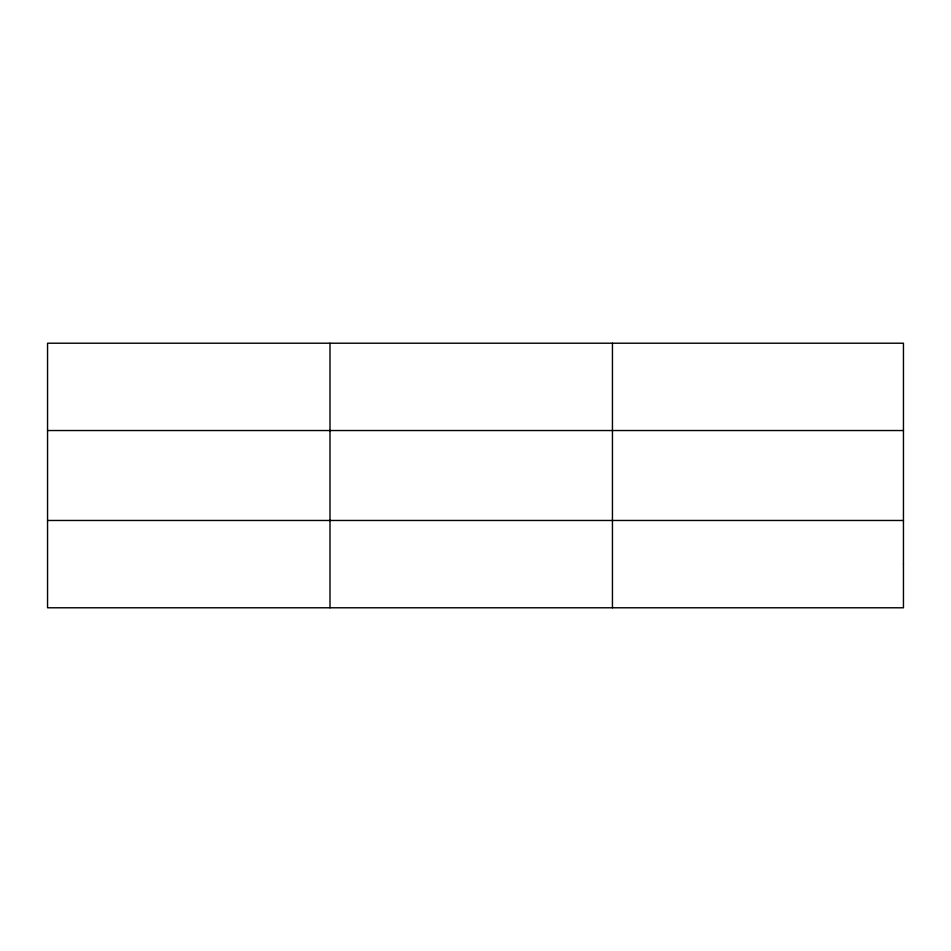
<?xml version="1.0" encoding="UTF-8"?>
<svg xmlns="http://www.w3.org/2000/svg" width="951" height="951" viewBox="0 0 951 951"><rect width="100%" height="100%" fill="white"/><g stroke="black" fill="none" stroke-linecap="round" stroke-linejoin="round"><path stroke-width="1.43" d="M329.997 343.216L329.997 607.784M612.444 343.216L612.444 607.784M47.55 430.53L903.45 430.53M47.55 520.47L903.45 520.47M903.45 564.121L903.45 607.784L47.55 607.784L47.55 343.216L903.45 343.216L903.45 564.121"/></g></svg>
